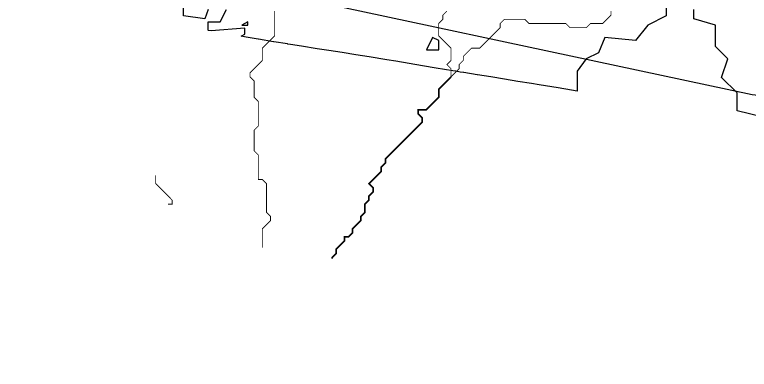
# Model space of a CAD drawing. Header units: metres. Extents: x 442821 to 452274, y 2561971 to 2571293.
# Drawn here: x 449078 to 449795, y 2567296 to 2567641 of the extents above; entities that cross this region are included whole.
import ezdxf

# ---------------------------------------------------------------- set-up
doc = ezdxf.new("R2010")
doc.units = ezdxf.units.M
doc.header["$LTSCALE"] = 8
for name, color, linetype in [('A_BUILT_2006', 252, 'Continuous'), ('A_STREAMS', 5, 'Continuous'), ('A_WADI', 4, 'Continuous')]:
    doc.layers.add(name, color=color, linetype=linetype)

msp = doc.modelspace()

# ---------------------------------------------------------------- linework, layer by layer
at = {"layer": 'A_BUILT_2006', "color": 252}
msp.add_lwpolyline([(448332.26, 2567295.53), (448412.16, 2567436.64), (448449.86, 2567533.08), (448423.25, 2567661.27), (448638.89, 2567714.37), (448758.53, 2567734.52), (448909.88, 2567734.52), (449242.47, 2567681.75), (449797.56, 2567563.21), (450151.84, 2567525.63), (450277.59, 2567501.59), (450351.46, 2567477.13), (450410.56, 2567500.21), (450555.37, 2567467.62), (450565.02, 2567465.34)], dxfattribs=at)
at = {"layer": 'A_STREAMS', "color": 5}
for points, const_width in [([(449331.8, 2567644.55), (449331.8, 2567640.55), (449331.8, 2567636.55), (449331.8, 2567632.54), (449331.8, 2567628.54), (449331.8, 2567624.54), (449331.8, 2567620.54), (449327.8, 2567616.54), (449323.8, 2567612.54), (449319.8, 2567608.54), (449319.8, 2567604.53), (449319.8, 2567600.53), (449319.8, 2567596.53), (449315.8, 2567592.53), (449311.79, 2567588.53), (449307.79, 2567584.53), (449307.79, 2567580.53), (449311.79, 2567576.52), (449311.79, 2567572.52), (449311.79, 2567568.52), (449311.79, 2567564.52), (449311.79, 2567560.52), (449315.8, 2567556.52), (449315.8, 2567552.52), (449315.8, 2567548.51), (449315.8, 2567544.51), (449315.8, 2567540.51), (449315.8, 2567536.51), (449315.8, 2567532.51), (449311.79, 2567528.51), (449311.79, 2567524.51), (449311.79, 2567520.5), (449311.79, 2567516.5), (449311.79, 2567512.5), (449311.79, 2567508.5), (449315.8, 2567504.5), (449315.8, 2567500.5), (449315.8, 2567496.5), (449315.8, 2567492.5), (449315.8, 2567488.49), (449315.8, 2567484.49), (449315.8, 2567480.49), (449319.8, 2567480.49), (449323.8, 2567476.49), (449323.8, 2567472.49), (449323.8, 2567468.49), (449323.8, 2567464.49), (449323.8, 2567460.48), (449323.8, 2567456.48), (449323.8, 2567452.48), (449323.8, 2567448.48), (449327.8, 2567444.48), (449327.8, 2567440.48), (449323.8, 2567436.48), (449319.8, 2567432.47), (449319.8, 2567428.47), (449319.8, 2567424.47), (449319.8, 2567420.47), (449319.8, 2567416.47), (449319.8, 2567413.96)], 0.8), ([(449499.82, 2567644.55), (449495.82, 2567640.55), (449495.82, 2567636.55), (449491.82, 2567632.54), (449491.82, 2567628.54), (449491.82, 2567624.54), (449491.82, 2567620.54), (449495.82, 2567616.54), (449499.82, 2567612.54), (449503.82, 2567608.54), (449503.82, 2567604.53), (449503.82, 2567600.53), (449503.82, 2567596.53), (449499.82, 2567592.53), (449503.82, 2567588.53), (449503.82, 2567584.53), (449503.82, 2567580.53)], 0.8), ([(449659.84, 2567644.55), (449659.84, 2567640.55), (449655.84, 2567636.55), (449651.84, 2567632.54), (449647.84, 2567632.54), (449643.84, 2567632.54), (449639.84, 2567632.54), (449635.84, 2567628.54), (449631.84, 2567628.54), (449627.84, 2567628.54), (449623.84, 2567628.54), (449619.84, 2567628.54), (449615.84, 2567632.54), (449611.84, 2567632.54), (449607.84, 2567632.54), (449603.83, 2567632.54), (449599.83, 2567632.54), (449595.83, 2567632.54), (449591.83, 2567632.54), (449587.83, 2567632.54), (449583.83, 2567632.54), (449579.83, 2567632.54), (449575.83, 2567636.55), (449571.83, 2567636.55), (449567.83, 2567636.55), (449563.83, 2567636.55), (449559.83, 2567636.55), (449555.83, 2567636.55), (449551.83, 2567632.54), (449551.83, 2567628.54), (449547.83, 2567624.54), (449543.83, 2567620.54), (449539.83, 2567616.54), (449535.83, 2567612.54), (449531.82, 2567608.54), (449527.82, 2567608.54), (449523.82, 2567608.54), (449519.82, 2567604.53), (449515.82, 2567600.53), (449515.82, 2567596.53), (449511.82, 2567592.53), (449511.82, 2567588.53), (449507.82, 2567584.53), (449503.82, 2567580.53)], 0.8), ([(449503.82, 2567580.53), (449499.82, 2567576.52), (449495.82, 2567572.52), (449491.82, 2567568.52), (449491.82, 2567564.52), (449491.82, 2567560.52), (449487.82, 2567556.52), (449483.82, 2567552.52), (449479.82, 2567548.51), (449475.82, 2567548.51), (449471.82, 2567548.51), (449471.82, 2567544.51), (449475.82, 2567540.51), (449475.82, 2567536.51), (449471.82, 2567532.51), (449467.82, 2567528.51), (449463.82, 2567524.51), (449459.81, 2567520.5), (449455.81, 2567516.5), (449451.81, 2567512.5), (449447.81, 2567508.5), (449443.81, 2567504.5), (449439.81, 2567500.5), (449439.81, 2567496.5), (449435.81, 2567492.5), (449435.81, 2567488.49), (449431.81, 2567484.49), (449427.81, 2567480.49), (449423.81, 2567476.49), (449427.81, 2567472.49), (449427.81, 2567468.49), (449423.81, 2567464.49), (449423.81, 2567460.48), (449419.81, 2567456.48), (449419.81, 2567452.48), (449419.81, 2567448.48), (449415.81, 2567444.48), (449415.81, 2567440.48), (449411.81, 2567436.48), (449407.81, 2567432.47), (449407.81, 2567428.47), (449403.81, 2567424.47), (449399.81, 2567424.47), (449399.81, 2567420.47), (449395.81, 2567416.47), (449391.81, 2567412.47), (449391.81, 2567408.47), (449387.8, 2567404.46), (449387.8, 2567403.19)], 1.6), ([(449215.78, 2567484.49), (449215.78, 2567480.49), (449215.78, 2567476.49), (449219.78, 2567472.49), (449223.78, 2567468.49), (449227.78, 2567464.49), (449231.78, 2567460.48), (449231.78, 2567456.48), (449227.78, 2567456.48)], 0.8)]:
    msp.add_lwpolyline(points, dxfattribs=dict(at, const_width=const_width))
at = {"layer": 'A_WADI', "color": 4}
for points in [[(449266.8, 2567646.01), (449263.8, 2567637.01), (449242.8, 2567640.01), (449242.8, 2567661.01)], [(449713.8, 2567649.01), (449713.8, 2567640.01), (449695.8, 2567631.01), (449683.8, 2567616.01), (449653.8, 2567619.01), (449647.8, 2567604.01), (449635.8, 2567598.01), (449626.8, 2567586.01), (449626.8, 2567566.69), (449621.49, 2567567.57), (449608.39, 2567569.75), (449589.97, 2567572.79), (449582.27, 2567574.04), (449569.15, 2567576.16), (449555.99, 2567578.28), (449542.78, 2567580.4), (449529.52, 2567582.54), (449529.39, 2567582.56), (449516.18, 2567584.71), (449516.04, 2567584.73), (449512.91, 2567585.24), (449508.46, 2567585.97), (449508.26, 2567586.01), (449505.61, 2567586.44), (449489.45, 2567589.13), (449489.32, 2567589.15), (449476.12, 2567591.36), (449462.98, 2567593.56), (449449.91, 2567595.73), (449441.37, 2567597.13), (449423.92, 2567599.96), (449410.87, 2567602.04), (449397.73, 2567604.11), (449384.54, 2567606.19), (449373.26, 2567607.97), (449358.03, 2567610.38), (449357.84, 2567610.41), (449347.35, 2567612.09), (449344.63, 2567612.53), (449344.35, 2567612.58), (449331.15, 2567614.73), (449330.74, 2567614.8), (449316.19, 2567617.23), (449315.78, 2567617.3), (449303.95, 2567619.34), (449303.85, 2567619.35), (449299.12, 2567620.17), (449302.8, 2567622.01), (449302.8, 2567628.01), (449269.85, 2567625.27), (449267.12, 2567625.85), (449266.8, 2567625.92), (449266.8, 2567634.01), (449278.8, 2567634.01), (449284.8, 2567646.01)], [(449891.23, 2567521.04), (449782.99, 2567547.39), (449782.8, 2567547.41), (449782.8, 2567565.01), (449767.8, 2567580.01), (449773.8, 2567598.01), (449761.8, 2567610.01), (449761.8, 2567631.01), (449740.8, 2567637.01), (449740.8, 2567646.01)]]:
    msp.add_lwpolyline(points, dxfattribs=at)
for points in [[(449305.8, 2567631.01), (449305.8, 2567634.01), (449299.8, 2567631.01), (449305.8, 2567631.01)], [(449479.8, 2567607.01), (449491.8, 2567607.01), (449491.8, 2567616.01), (449485.8, 2567619.01), (449479.8, 2567607.01)]]:
    msp.add_lwpolyline(points, close=True, dxfattribs=at)

doc.saveas('drawing.dxf')
